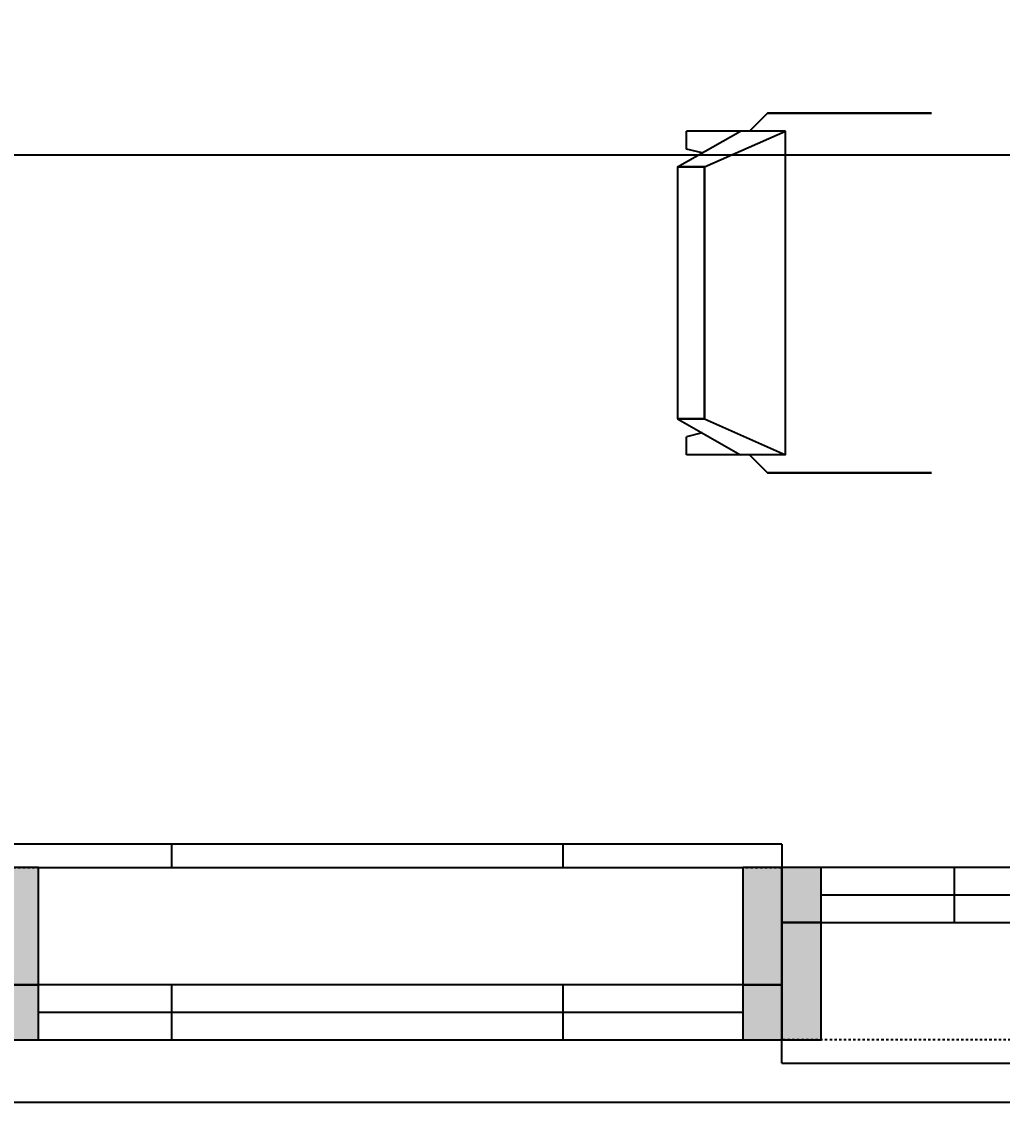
# Model space of a CAD drawing. Extents: x -5566 to 5867, y -120 to 4683.
# Drawn here: x -4925.7 to -4800.3, y 165 to 303.1 of the extents above; entities that cross this region are included whole.
import ezdxf

# ---------------------------------------------------------------- set-up
doc = ezdxf.new("R2010")
doc.units = 0
doc.linetypes.add('DASH', pattern=[0.6, 0.3, -0.3])
doc.layers.get('0').update_dxf_attribs({"linetype": 'CONTINUOUS'})
doc.layers.get('DEFPOINTS').update_dxf_attribs({"linetype": 'CONTINUOUS'})
for name, color, linetype in [('A-ANNO-DIMS', 211, 'CONTINUOUS'), ('A-GLAZ', 151, 'CONTINUOUS'), ('A-GLAZ-HDLN', 1, 'DASH'), ('A-WALL', 113, 'CONTINUOUS'), ('G-IMPT', 8, 'CONTINUOUS'), ('I-FURN', 30, 'CONTINUOUS'), ('I-WALL', 2, 'CONTINUOUS')]:
    doc.layers.add(name, color=color, linetype=linetype)
doc.styles.add('ARIAL', font='arial.ttf', dxfattribs={"height": 12.5})
doc.dimstyles.new('100_200_2_5MM_ARIAL_CM', dxfattribs={"dimscale": 30.48, "dimtxt": 12.753242, "dimasz": 0.492126, "dimexe": 0.328084, "dimexo": 0.0625, "dimgap": 0.082021, "dimtad": 1, "dimdec": 0, "dimzin": 0, "dimtxsty": 'ARIAL', "dimblk1": 'OBLIQUE', "dimblk2": 'OBLIQUE', "dimsah": 1, "dimcen": 0.09, "dimdle": 0.328084, "dimazin": 3, "dimtfac": 1, "dimtdec": 4, "dimtix": 1, "dimtmove": 0, "dimatfit": 3, "dimtvp": 1, "dimtolj": 1, "dimtzin": 0})
pattern_1 = [(0, (-106.5, 4006.5), (0, 100), []), (90, (-106.5, 4006.5), (-50, 3e-15), [])]

# ---------------------------------------------------------------- blocks, each defined once
blk = doc.blocks.new('AR_FUR_CHAIR_ARMLESS_-_12Z')
at = {"layer": 'G-IMPT'}
for p, q in [((-48.26, 20.68), (-45.96, 22.98)), ((-45.96, 22.98), (-48.26, 20.68)), ((-45.96, 22.98), (-25, 22.98)), ((-25, 22.98), (-45.96, 22.98)), ((-57.45, 16.09), (-49.41, 20.68)), ((-57.45, 16.09), (-49.41, 20.68)), ((-56.3, 20.68), (-56.3, 18.38)), ((-49.41, 20.68), (-56.3, 20.68)), ((-54.01, 16.09), (-43.66, 20.68)), ((-54.01, 16.09), (-43.66, 20.68)), ((-43.66, 20.68), (-49.41, 20.68)), ((-43.66, 20.68), (-43.66, -20.68)), ((-54.3, 17.89), (-56.3, 18.38)), ((-57.45, -16.09), (-57.45, 16.09)), ((-57.45, 16.09), (-54.01, 16.09)), ((-57.45, -16.09), (-57.45, 16.09)), ((-54.01, 16.09), (-57.45, 16.09)), ((-54.01, -16.09), (-54.01, 16.09)), ((-54.01, 16.09), (-54.01, -16.09)), ((-57.45, -16.09), (-54.01, -16.09)), ((-57.45, -16.09), (-49.41, -20.68)), ((-54.01, -16.09), (-57.45, -16.09)), ((-57.45, -16.09), (-49.41, -20.68)), ((-54.01, -16.09), (-43.66, -20.68)), ((-54.01, -16.09), (-43.66, -20.68)), ((-54.3, -17.89), (-56.3, -18.38)), ((-56.3, -18.38), (-56.3, -20.68)), ((-49.41, -20.68), (-56.3, -20.68)), ((-43.66, -20.68), (-49.41, -20.68)), ((-45.96, -22.98), (-48.26, -20.68)), ((-45.96, -22.98), (-48.26, -20.68)), ((-45.96, -22.98), (-25, -22.98)), ((-25, -22.98), (-45.96, -22.98))]:
    blk.add_line(p, q, dxfattribs=at)
blk = doc.blocks.new('AR_FUR_CHAIR_ARMLESS_-_AR0')
at = {"extrusion": (0, 0, -1), "zscale": -1, "rotation": 180}
blk.add_blockref('AR_FUR_CHAIR_ARMLESS_-_12Z', (0, 0), dxfattribs=at)
blk = doc.blocks.new('AR_ALUM_SGL_KEEP_DOWNOPENV')
at = {"layer": 'A-GLAZ'}
h = blk.add_hatch(dxfattribs=at)
h.set_pattern_fill('FP_52', color=256, style=0, pattern_type=2)
h.set_pattern_definition(pattern_1)
h.paths.add_polyline_path([(-50, 11), (50, 11), (50, 14), (-50, 14)], flags=0)
for points in [[(-50, -4), (-45, -4), (-45, 11), (-50, 11)], [(45, 11), (45, -4), (50, -4), (50, 11)]]:
    blk.add_hatch(color=256, dxfattribs=at).paths.add_polyline_path(points, flags=0)
h = blk.add_hatch(color=256, dxfattribs=at)
h.paths.add_polyline_path([(-50, -11), (-45, -11), (-45, -4), (-50, -4)], flags=0)
h.paths.add_polyline_path([(45, -4), (45, -11), (50, -11), (50, -4)], flags=0)
h = blk.add_hatch(dxfattribs=at)
h.set_pattern_fill('FP_52', color=256, style=0, pattern_type=2)
h.set_pattern_definition(pattern_1)
h.paths.add_polyline_path([(-45, -11), (45, -11), (45, -4), (-45, -4)], flags=0)
for p, q in [((-50, 11), (-50, 14)), ((50, 14), (-50, 14)), ((50, 14), (50, 11)), ((-45, 11), (-50, 11)), ((-50, 11), (-50, -4)), ((-45, -4), (-45, 11)), ((50, 11), (45, 11)), ((45, 11), (45, -4)), ((50, -4), (50, 11)), ((-50, -4), (-50, -11)), ((-45, -4), (-50, -4)), ((-50, -4), (-45, -4)), ((-45, -11), (-45, -4)), ((45, -4), (-45, -4)), ((50, -4), (45, -4)), ((45, -4), (45, -11)), ((45, -4), (50, -4)), ((50, -11), (50, -4)), ((45, -7.5), (-45, -7.5)), ((-50, -11), (-45, -11)), ((-45, -11), (45, -11)), ((45, -11), (50, -11))]:
    blk.add_line(p, q, dxfattribs=at)
at = {"layer": 'A-GLAZ-HDLN'}
blk.add_line((-50, 11), (50, 11), dxfattribs=at)
blk = doc.blocks.new('AR_ALUM_SGL_KEEP_DOWNOPENW')
at = {"layer": 'A-GLAZ'}
for points in [[(-45, 11), (-50, 11), (-50, -4), (-45, -4), (-45, 4)], [(50, 4), (50, 11), (45, 11), (45, -4), (50, -4)]]:
    blk.add_hatch(color=256, dxfattribs=at).paths.add_polyline_path(points, flags=0)
h = blk.add_hatch(color=256, dxfattribs=at)
h.paths.add_polyline_path([(50, -11), (50, -4), (45, -4), (45, -11)], flags=0)
h.paths.add_polyline_path([(-45, -11), (-45, -4), (-50, -4), (-50, -11)], flags=0)
h = blk.add_hatch(dxfattribs=at)
h.set_pattern_fill('FP_53', color=256, style=0, pattern_type=2)
h.set_pattern_definition([(180, (206.5, -4006.5), (-1e-14, -100), []), (270, (206.5, -4006.5), (50, 3e-15), [])])
h.paths.add_polyline_path([(45, -4), (-45, -4), (-45, -11), (45, -11)], flags=0)
for p, q in [((-50, 11), (-50, 14)), ((50, 14), (-50, 14)), ((50, 14), (50, 11)), ((-45, 11), (-50, 11)), ((-50, 11), (-50, -4)), ((-45, -4), (-45, 11)), ((50, 11), (45, 11)), ((45, 11), (45, -4)), ((50, -4), (50, 11)), ((-50, -4), (-50, -11)), ((-45, -4), (-50, -4)), ((-50, -4), (-45, -4)), ((-45, -11), (-45, -4)), ((45, -4), (-45, -4)), ((50, -4), (45, -4)), ((45, -4), (45, -11)), ((45, -4), (50, -4)), ((50, -11), (50, -4)), ((45, -7.5), (-45, -7.5)), ((-50, -11), (-45, -11)), ((-45, -11), (45, -11)), ((45, -11), (50, -11))]:
    blk.add_line(p, q, dxfattribs=at)
at = {"layer": 'A-GLAZ-HDLN'}
blk.add_line((-50, 11), (50, 11), dxfattribs=at)
blk = doc.blocks.new('_OBLIQUE')
at = {"color": 0, "linetype": 'BYBLOCK'}
blk.add_line((-0.5, -0.5), (0.5, 0.5), dxfattribs=at)
blk = doc.blocks.new('DIMBLOCK78-LEVEL__9_00')
at = {"layer": 'A-ANNO-DIMS', "color": 0}
for p, q in [((-4982.5, 277.92), (-4982.5, 296.01)), ((-4405, 277.92), (-4405, 296.01)), ((-4395, 286.01), (-4992.5, 286.01))]:
    blk.add_line(p, q, dxfattribs=at)
at = {"layer": 'DEFPOINTS', "color": 0}
for p in [(-4982.5, 286.01), (-4982.5, 276.01), (-4405, 276.01)]:
    blk.add_point(p, dxfattribs=at)
at = {"layer": 'A-ANNO-DIMS', "color": 0, "xscale": 15, "yscale": 15, "zscale": 15, "rotation": 180}
blk.add_blockref('_OBLIQUE', (-4982.5, 286.01), dxfattribs=at)
at = {"layer": 'A-ANNO-DIMS', "color": 0, "xscale": 15, "yscale": 15, "zscale": 15}
blk.add_blockref('_OBLIQUE', (-4405, 286.01), dxfattribs=at)
at = {"layer": 'A-ANNO-DIMS', "color": 0, "insert": (-4693.75, 294.87), "char_height": 12.5, "width": 34.6103, "attachment_point": 5, "style": 'ARIAL'}
blk.add_mtext('\\A1;577', dxfattribs=at)

msp = doc.modelspace()

# ---------------------------------------------------------------- linework, layer by layer
at = {"layer": 'A-WALL'}
msp.add_line((-4428.5, 164.99), (-4928.5, 164.99), dxfattribs=at)
at = {"layer": 'I-WALL'}
msp.add_line((-4923.5, 194.99), (-4833.5, 194.99), dxfattribs=at)

# ---------------------------------------------------------------- block references
at = {"layer": 'A-GLAZ'}
msp.add_blockref('AR_ALUM_SGL_KEEP_DOWNOPENV', (-4878.5, 183.99), dxfattribs=at)
at = {"layer": 'A-GLAZ', "rotation": 179.9999999999999}
msp.add_blockref('AR_ALUM_SGL_KEEP_DOWNOPENW', (-4778.5, 183.99), dxfattribs=at)
at = {"layer": 'I-FURN'}
msp.add_blockref('AR_FUR_CHAIR_ARMLESS_-_AR0', (-4784.38, 268.41), dxfattribs=at)

# ---------------------------------------------------------------- dimensions: what is measured, and where the dimension line sits
at = {"layer": 'A-ANNO-DIMS'}
dim = msp.add_linear_dim(base=(-4982.5, 286.01151105), p1=(-4405, 276.01151105), p2=(-4982.5, 276.01151105), dimstyle='100_200_2_5MM_ARIAL_CM', override={"dimpost": '<>', "dimfxl": 577.5}, dxfattribs=at)
dim.commit()
dim.dimension.update_dxf_attribs({"geometry": 'DIMBLOCK78-LEVEL__9_00', "text_midpoint": (-4693.75, 294.86809359)})

doc.saveas('drawing.dxf')
